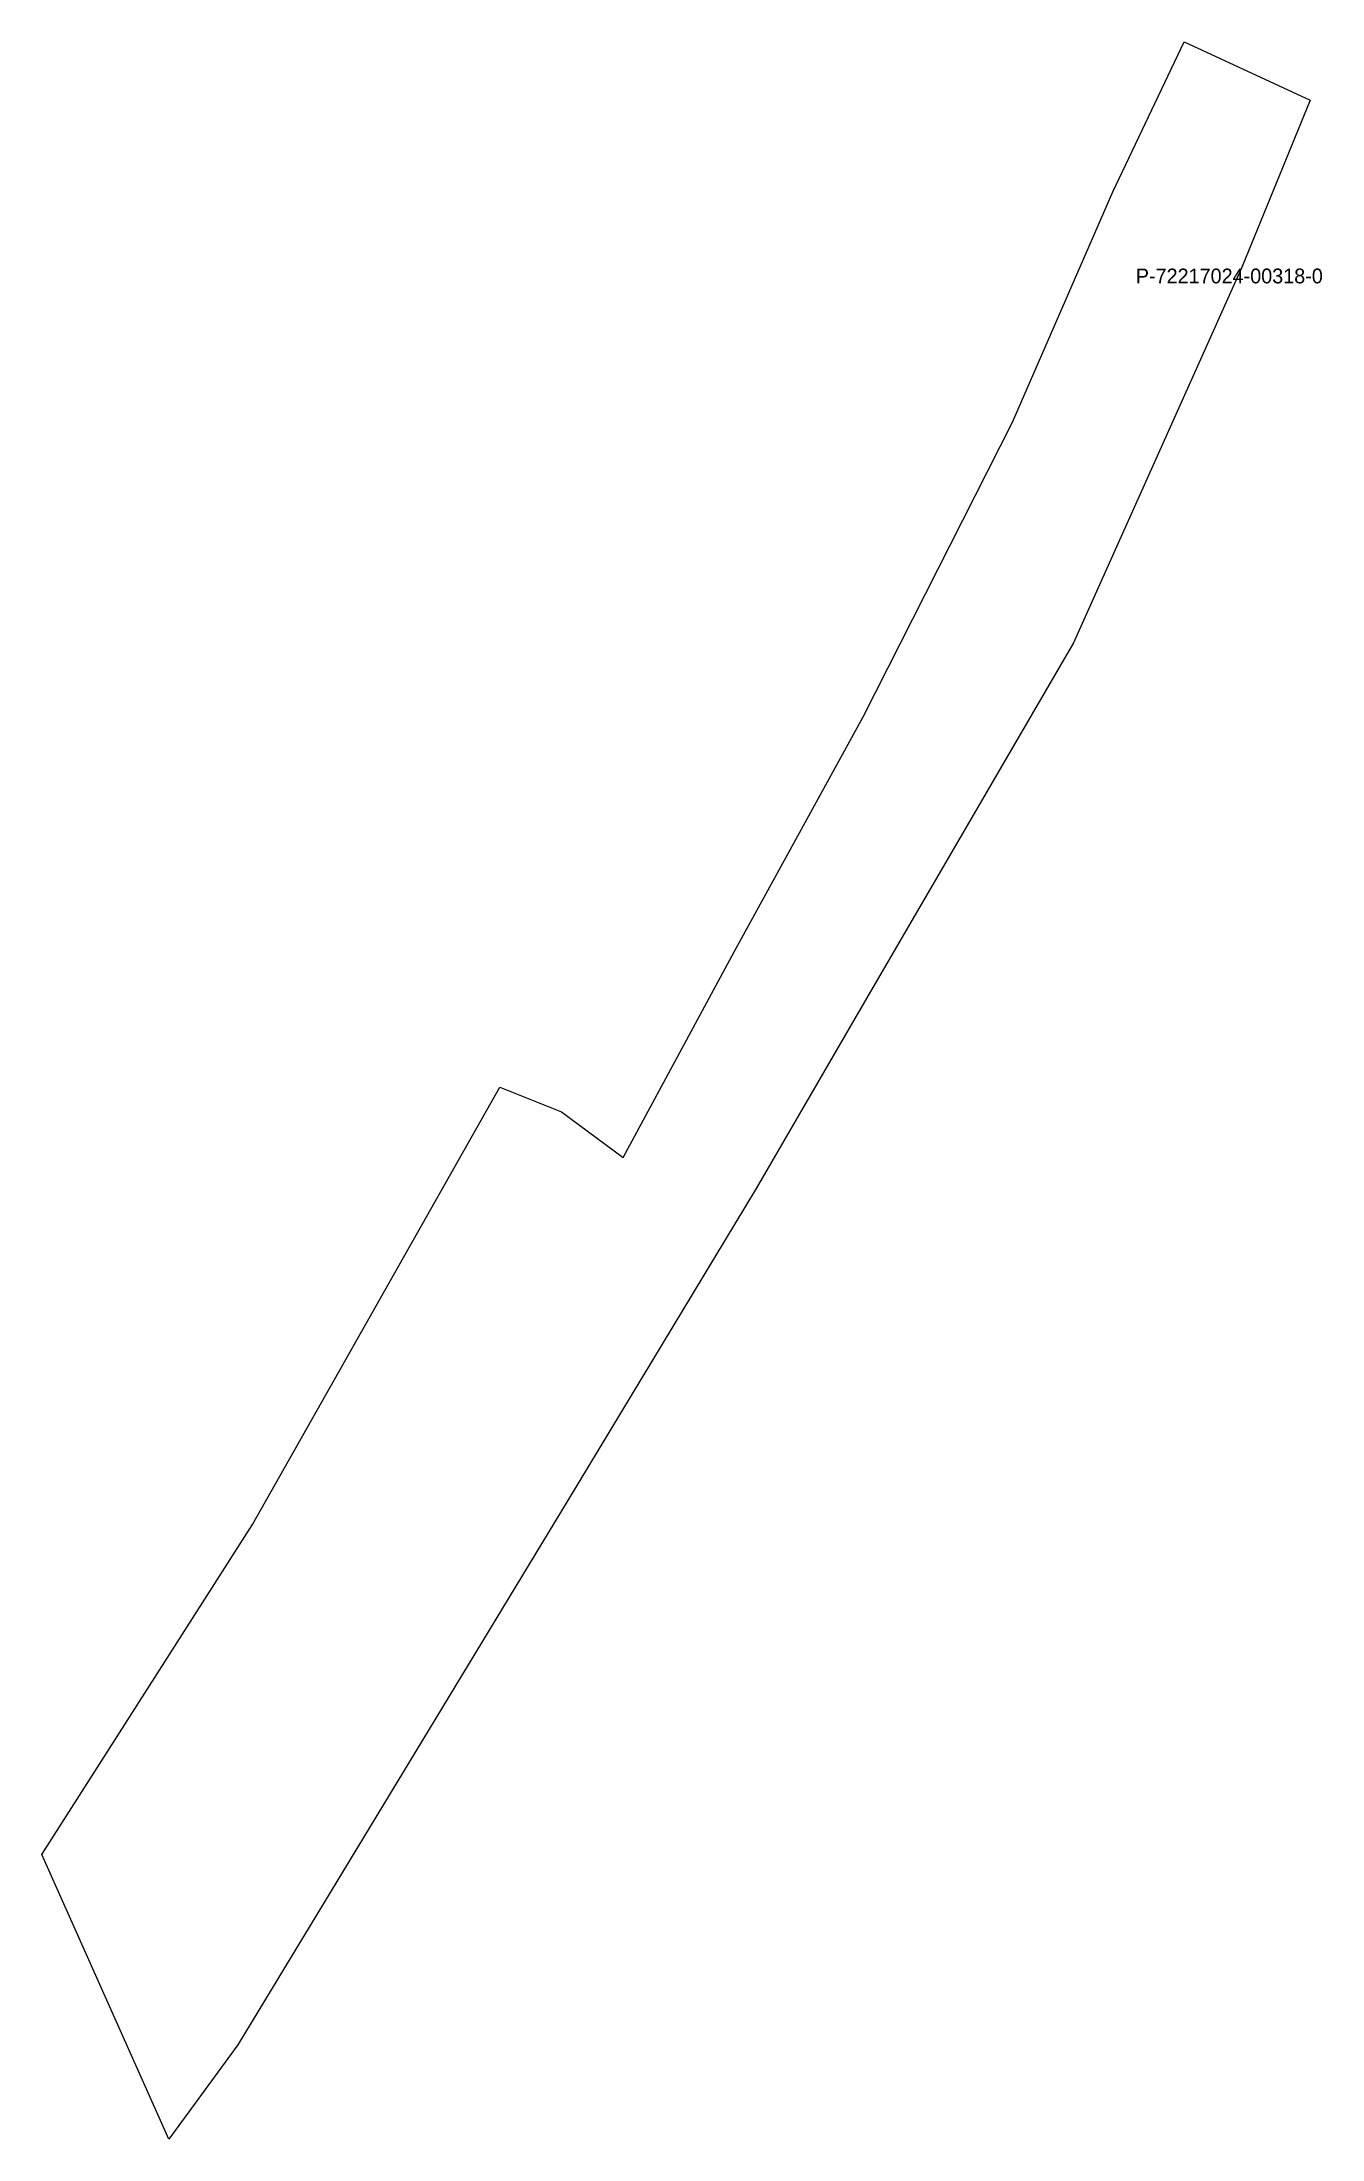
# Model space of a CAD drawing. Extents: x 7511636 to 7511809, y 4688762 to 4689046.
import ezdxf

# ---------------------------------------------------------------- set-up
doc = ezdxf.new("R2010")
doc.units = 0
doc.layers.add('Parcel', color=7, linetype='Continuous')

msp = doc.modelspace()

# ---------------------------------------------------------------- linework, layer by layer
at = {"layer": 'Parcel'}
msp.add_lwpolyline([(7511706.055, 4688900.995), (7511714.405, 4688894.815), (7511729.396, 4688922.613), (7511746.857, 4688954.391), (7511767.008, 4688994.228), (7511780.579, 4689025.356), (7511790.21, 4689045.635), (7511807.24, 4689037.764), (7511798.059, 4689015.256), (7511775.277, 4688964.389), (7511747.345, 4688916.382), (7511732.374, 4688890.634), (7511706.953, 4688848.527), (7511662.31, 4688774.872), (7511652.99, 4688762.113), (7511635.841, 4688800.562), (7511664.283, 4688845.209), (7511697.725, 4688904.345), (7511706.055, 4688900.995)], close=True, dxfattribs=at)

# ---------------------------------------------------------------- texts
msp.add_text('P-72217024-00318-0', height=2, dxfattribs=at).set_placement((7511783.689, 4689012.996))

doc.saveas('drawing.dxf')
